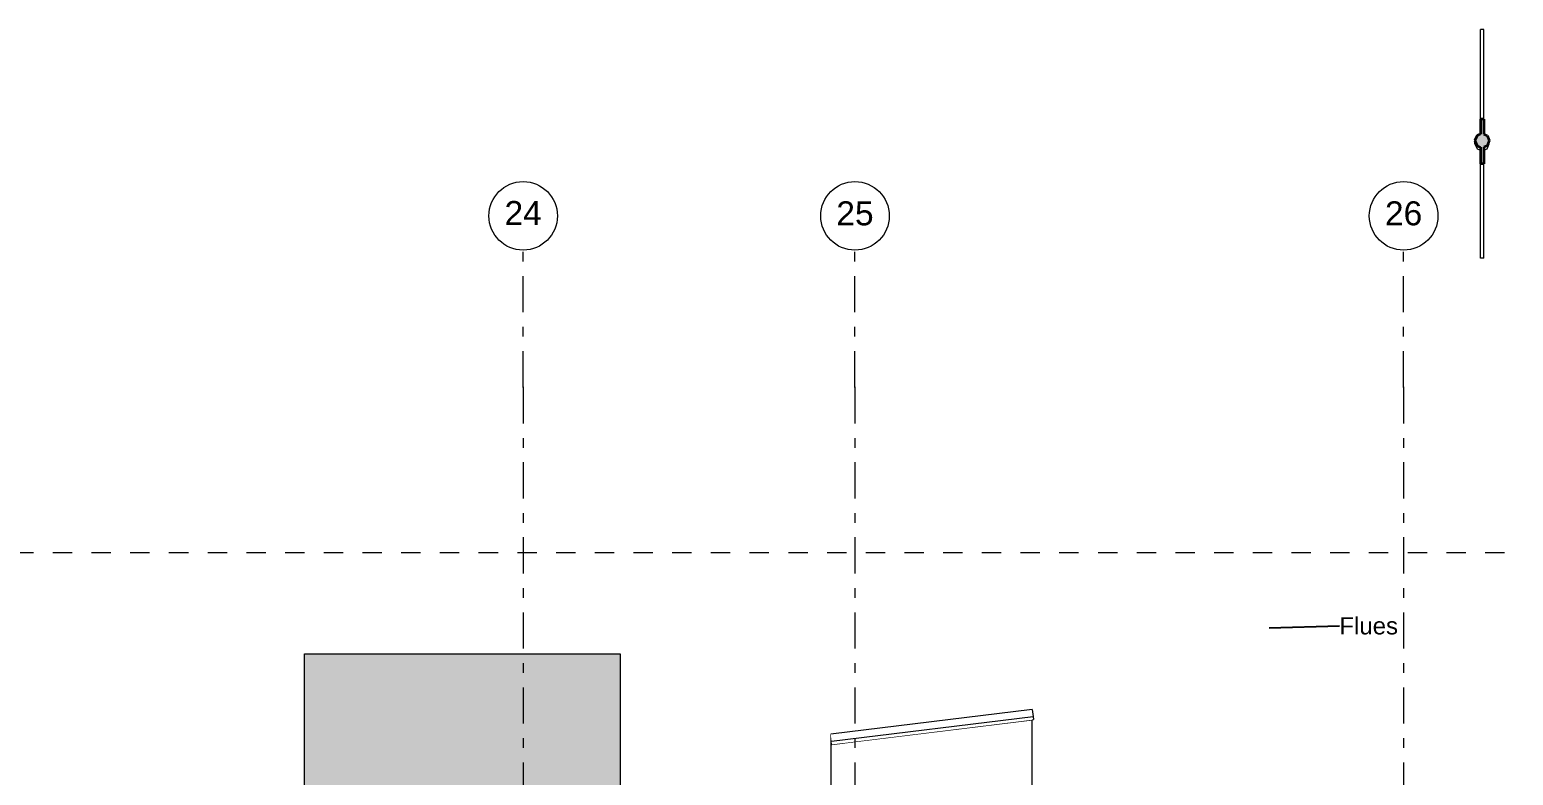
# Model space of a CAD drawing. Header units: millimetres. Extents: x -48147 to 1414029, y -496296 to 18123.
# Drawn here: x 1373690 to 1384508, y -473261 to -467825 of the extents above; entities that cross this region are included whole.
import ezdxf
from ezdxf.enums import TextEntityAlignment as Align

# ---------------------------------------------------------------- set-up
doc = ezdxf.new("R2010")
doc.units = ezdxf.units.MM
doc.header["$MEASUREMENT"] = 0
for name, pattern in [('Dashed', [2822.222233, 1411.111116, -1411.111116]), ('Double Dashed', [546.805537, 264.583325, -105.833328, 70.555556, -105.833328]), ('Wipeout_Contour', [1000, 0, -1000])]:
    doc.linetypes.add(name, pattern=pattern)
for name, color, linetype, lineweight, true_color in [('0_Pen_No__105', 7, 'Continuous', 15, 0xa6a6a6), ('New_A-15-MG_Structural_Grid_Phase_2_Pen_No__222', 7, 'Continuous', 13, 0x65af33), ('New_A-20-M_Roof_Accessory_Pen_No__104', 7, 'Continuous', 15, 0xa6a6a6), ('New_A-20-M_Roof_Accessory_Pen_No__44', 7, 'Continuous', 35, 0x444444), ('New_A-20-M_Roof_Accessory_Pen_No__64', 7, 'Continuous', 20, 0x606060)]:
    doc.layers.add(name, color=color, linetype=linetype, lineweight=lineweight, true_color=true_color)
for name, color, linetype, lineweight in [('0_Pen_No__191', 7, 'Continuous', 5), ('0_Pen_No__85', 8, 'Continuous', 20), ('A-95-P_Drawing_Pen_No__1', 7, 'Continuous', 13), ('A-95-P_Drawing_Pen_No__121', 255, 'Continuous', 0), ('New_A-20-M_Floor_Slab_Pen_No__87', 8, 'Continuous', 20), ('New_A-20-M_Roof_Pen_No__92', 8, 'Continuous', 13)]:
    doc.layers.add(name, color=color, linetype=linetype, lineweight=lineweight)
for name, color, linetype in [('New_A-15-MG_Structural_Grid_Phase_2', 7, 'Continuous'), ('New_A-20-M_Floor_Slab', 7, 'Continuous'), ('New_A-20-M_Roof', 7, 'Continuous'), ('New_A-20-M_Roof_Accessory', 7, 'Continuous')]:
    doc.layers.add(name, color=color, linetype=linetype)
doc.styles.add('GENERATED_STYLE_2', font='')
doc.styles.get('GENERATED_STYLE_2').set_extended_font_data('Swis721 BT')
doc.dimstyles.new('GENERATED_STYLE__5', dxfattribs={"dimtxt": 0.18, "dimasz": 182.4, "dimexe": 0.18, "dimexo": 0.0625, "dimgap": 0.09, "dimtad": 0, "dimtih": 1, "dimtoh": 1, "dimdec": 4, "dimzin": 0, "dimdsep": 46, "dimcen": 0.09, "dimadec": 0, "dimazin": 0, "dimtfac": 1, "dimtdec": 4, "dimtmove": 0, "dimatfit": 3, "dimldrblk": 'ARROWHEAD_5', "dimfxl": 1, "dimtolj": 1, "dimtzin": 0, "dimarcsym": 0})

# ---------------------------------------------------------------- blocks, each defined once
blk = doc.blocks.new('Section Elem_215_2', base_point=(1372879, -490837))
at = {"color": 254, "linetype": 'Wipeout_Contour', "lineweight": 0, "ltscale": 5845197.300927916}
blk.add_wipeout([(1384267, -467825), (1384267, -468477), (1384293, -468477), (1384293, -467825)], dxfattribs=at).dxf.layer = 'New_A-20-M_Roof_Accessory'
at = {"color": 254, "linetype": 'Wipeout_Contour', "lineweight": 0, "ltscale": 5845687.345938084}
blk.add_wipeout([(1384243, -468671), (1384228, -468634), (1384228, -468658), (1384243, -468695)], dxfattribs=at).dxf.layer = 'New_A-20-M_Roof_Accessory'
at = {"color": 254, "linetype": 'Wipeout_Contour', "lineweight": 0, "ltscale": 5846475.219391412}
blk.add_wipeout([(1384267, -468803), (1384267, -469491), (1384293, -469491), (1384293, -468803)], dxfattribs=at).dxf.layer = 'New_A-20-M_Roof_Accessory'
at = {"layer": 'New_A-20-M_Roof_Accessory_Pen_No__44', "linetype": 'Continuous'}
for p, q in [((1384293, -468477), (1384267, -468477)), ((1384293, -468803), (1384267, -468803))]:
    blk.add_line(p, q, dxfattribs=at)
at = {"layer": 'New_A-20-M_Roof_Accessory_Pen_No__64', "linetype": 'Continuous'}
for p, q in [((1384293, -467825), (1384267, -467825)), ((1384267, -468477), (1384267, -467825)), ((1384293, -468477), (1384293, -467825)), ((1384267, -469491), (1384267, -468803)), ((1384293, -469491), (1384293, -468803)), ((1384293, -469491), (1384267, -469491))]:
    blk.add_line(p, q, dxfattribs=at)
at = {"color": 254, "linetype": 'Wipeout_Contour', "lineweight": 0, "ltscale": 5845791.290660538}
blk.add_wipeout([(1384243, -468671), (1384243, -468695), (1384267, -468704), (1384267, -468681)], dxfattribs=at).dxf.layer = 'New_A-20-M_Roof_Accessory'
at = {"layer": 'New_A-20-M_Roof_Accessory_Pen_No__64', "linetype": 'Continuous'}
blk.add_line((1384228, -468658), (1384228, -468634), dxfattribs=at)
at = {"color": 254, "linetype": 'Wipeout_Contour', "lineweight": 0, "ltscale": 5845980.156287548}
blk.add_wipeout([(1384317, -468671), (1384293, -468681), (1384293, -468704), (1384317, -468695)], dxfattribs=at).dxf.layer = 'New_A-20-M_Roof_Accessory'
at = {"layer": 'New_A-20-M_Roof_Accessory_Pen_No__44', "linetype": 'Continuous'}
for p, q in [((1384243, -468597), (1384228, -468634)), ((1384228, -468634), (1384243, -468671))]:
    blk.add_line(p, q, dxfattribs=at)
at = {"layer": 'New_A-20-M_Roof_Accessory_Pen_No__64', "linetype": 'Continuous'}
blk.add_line((1384228, -468658), (1384243, -468695), dxfattribs=at)
at = {"color": 254, "linetype": 'Wipeout_Contour', "lineweight": 0, "ltscale": 5846024.210650962}
blk.add_wipeout([(1384332, -468634), (1384317, -468671), (1384317, -468695), (1384332, -468658)], dxfattribs=at).dxf.layer = 'New_A-20-M_Roof_Accessory'
at = {"layer": 'New_A-20-M_Roof_Accessory_Pen_No__104', "linetype": 'Continuous'}
blk.add_hatch(color=256, dxfattribs=at).paths.add_polyline_path([(1384317, -468597), (1384293, -468588), (1384293, -468477), (1384267, -468477), (1384267, -468588), (1384243, -468597), (1384228, -468634), (1384243, -468671), (1384267, -468681), (1384267, -468803), (1384293, -468803), (1384293, -468681), (1384317, -468671), (1384332, -468634)])
at = {"layer": 'New_A-20-M_Roof_Accessory_Pen_No__44', "linetype": 'Continuous'}
for p, q in [((1384267, -468477), (1384267, -468588)), ((1384293, -468477), (1384293, -468588)), ((1384267, -468588), (1384243, -468597)), ((1384293, -468588), (1384317, -468597)), ((1384317, -468597), (1384332, -468634)), ((1384243, -468671), (1384267, -468681)), ((1384267, -468681), (1384267, -468803)), ((1384317, -468671), (1384293, -468681)), ((1384293, -468681), (1384293, -468803)), ((1384332, -468634), (1384317, -468671))]:
    blk.add_line(p, q, dxfattribs=at)
at = {"layer": 'New_A-20-M_Roof_Accessory_Pen_No__64', "linetype": 'Continuous'}
for p, q in [((1384243, -468695), (1384267, -468704)), ((1384293, -468704), (1384317, -468695)), ((1384317, -468695), (1384332, -468658)), ((1384332, -468658), (1384332, -468634))]:
    blk.add_line(p, q, dxfattribs=at)
blk = doc.blocks.new('Section Elem_275_2', base_point=(1372879, -490837))
at = {"color": 254, "linetype": 'Wipeout_Contour', "lineweight": 0, "ltscale": 5835603.94966148}
blk.add_wipeout([(1379531, -474087), (1379531, -474617), (1379731, -474617), (1379731, -474087)], dxfattribs=at).dxf.layer = 'New_A-20-M_Floor_Slab'
at = {"color": 254, "linetype": 'Wipeout_Contour', "lineweight": 0, "ltscale": 5834921.561933243}
blk.add_wipeout([(1379731, -473587), (1379531, -473587), (1379531, -474067), (1379731, -474067)], dxfattribs=at).dxf.layer = 'New_A-20-M_Floor_Slab'
at = {"layer": 'New_A-20-M_Floor_Slab_Pen_No__87', "linetype": 'Continuous'}
blk.add_line((1379531, -474087), (1379531, -474617), dxfattribs=at)
at = {"color": 254, "linetype": 'Wipeout_Contour', "lineweight": 0, "ltscale": 7292576.037023271}
blk.add_wipeout([(1379531, -472962), (1379531, -473537), (1379731, -473537), (1379731, -473012), (1379540, -473036)], dxfattribs=at).dxf.layer = 'New_A-20-M_Floor_Slab'
at = {"layer": 'New_A-20-M_Floor_Slab_Pen_No__87', "linetype": 'Continuous'}
for p, q in [((1379531, -472962), (1379531, -473537)), ((1379531, -472962), (1379537, -473012)), ((1379537, -473012), (1379540, -473036)), ((1379540, -473036), (1379731, -473012)), ((1379531, -473587), (1379531, -474067))]:
    blk.add_line(p, q, dxfattribs=at)
blk = doc.blocks.new('Section Elem_276_2', base_point=(1372879, -490837))
at = {"color": 254, "linetype": 'Wipeout_Contour', "lineweight": 0, "ltscale": 5837110.204729963}
blk.add_wipeout([(1379731, -474067), (1380688, -474067), (1380688, -473587), (1379731, -473587)], dxfattribs=at).dxf.layer = 'New_A-20-M_Floor_Slab'
at = {"color": 254, "linetype": 'Wipeout_Contour', "lineweight": 0, "ltscale": 5836933.364887237}
blk.add_wipeout([(1379731, -473537), (1381000, -473537), (1381000, -472856), (1379731, -473012)], dxfattribs=at).dxf.layer = 'New_A-20-M_Floor_Slab'
at = {"color": 254, "linetype": 'Wipeout_Contour', "lineweight": 0, "ltscale": 5837792.336688496}
blk.add_wipeout([(1379731, -474617), (1380688, -474617), (1380688, -474087), (1379731, -474087)], dxfattribs=at).dxf.layer = 'New_A-20-M_Floor_Slab'
at = {"layer": 'New_A-20-M_Floor_Slab_Pen_No__87', "linetype": 'Continuous'}
blk.add_line((1379731, -473012), (1381000, -472856), dxfattribs=at)
at = {"color": 254, "linetype": 'Wipeout_Contour', "lineweight": 0, "ltscale": 5840268.458159197}
blk.add_wipeout([(1380728, -474087), (1380728, -474617), (1381000, -474617), (1381000, -474087)], dxfattribs=at).dxf.layer = 'New_A-20-M_Floor_Slab'
at = {"color": 254, "linetype": 'Wipeout_Contour', "lineweight": 0, "ltscale": 5839586.615490912}
blk.add_wipeout([(1381000, -473587), (1380728, -473587), (1380728, -474067), (1381000, -474067)], dxfattribs=at).dxf.layer = 'New_A-20-M_Floor_Slab'
at = {"layer": 'New_A-20-M_Floor_Slab_Pen_No__87', "linetype": 'Continuous'}
for p, q in [((1381000, -473537), (1381000, -472856)), ((1381000, -474067), (1381000, -473587)), ((1381000, -474617), (1381000, -474087))]:
    blk.add_line(p, q, dxfattribs=at)
blk = doc.blocks.new('Section Elem_277_2', base_point=(1372879, -490837))
at = {"color": 254, "linetype": 'Wipeout_Contour', "lineweight": 0, "ltscale": 5836127.135751867}
blk.add_wipeout([(1379537, -473012), (1381007, -472831), (1381000, -472782), (1379531, -472962)], dxfattribs=at).dxf.layer = 'New_A-20-M_Roof'
at = {"color": 254, "linetype": 'Wipeout_Contour', "lineweight": 0, "ltscale": 5836191.811443573}
blk.add_wipeout([(1381009, -472855), (1381007, -472831), (1379537, -473012), (1379540, -473036)], dxfattribs=at).dxf.layer = 'New_A-20-M_Roof'
at = {"layer": 'New_A-20-M_Roof_Pen_No__92', "linetype": 'Continuous'}
for p, q in [((1381000, -472782), (1379531, -472962)), ((1381000, -472782), (1381007, -472831)), ((1379537, -473012), (1381007, -472831)), ((1381000, -472856), (1381009, -472855)), ((1381007, -472831), (1381009, -472855))]:
    blk.add_line(p, q, dxfattribs=at)
blk = doc.blocks.new('Standard grid marker[2]_2', base_point=(1377288, -469432))
at = {"layer": 'New_A-15-MG_Structural_Grid_Phase_2_Pen_No__222', "linetype": 'Double Dashed'}
for q in [(1377288, -469432), (1377288, -493837)]:
    blk.add_line((1377288, -470432), q, dxfattribs=at)
at = {"layer": 'New_A-15-MG_Structural_Grid_Phase_2_Pen_No__222', "linetype": 'Continuous'}
blk.add_circle((1377288, -469182), 250, dxfattribs=at)
at = {"layer": 'New_A-15-MG_Structural_Grid_Phase_2_Pen_No__222', "linetype": 'Double Dashed'}
blk.add_point((1377288, -470432), dxfattribs=at)
blk.add_point((1377288, -470432), dxfattribs=at)
at = {"layer": 'New_A-15-MG_Structural_Grid_Phase_2_Pen_No__222', "style": 'GENERATED_STYLE_2'}
for tag, p in [('AC_MarkerText_1_0', (1377288, -469162)), ('AC_MarkerText_1_1', (1377288, -495066))]:
    blk.add_attdef(tag, text='', height=175, rotation=360, dxfattribs=at).set_placement(p, align=Align.MIDDLE_CENTER)
blk = doc.blocks.new('Standard grid marker[3]_2', base_point=(1379707, -469432))
at = {"layer": 'New_A-15-MG_Structural_Grid_Phase_2_Pen_No__222', "linetype": 'Double Dashed'}
for q in [(1379707, -469432), (1379707, -493837)]:
    blk.add_line((1379707, -470432), q, dxfattribs=at)
at = {"layer": 'New_A-15-MG_Structural_Grid_Phase_2_Pen_No__222', "linetype": 'Continuous'}
blk.add_circle((1379707, -469182), 250, dxfattribs=at)
at = {"layer": 'New_A-15-MG_Structural_Grid_Phase_2_Pen_No__222', "linetype": 'Double Dashed'}
blk.add_point((1379707, -470432), dxfattribs=at)
blk.add_point((1379707, -470432), dxfattribs=at)
at = {"layer": 'New_A-15-MG_Structural_Grid_Phase_2_Pen_No__222', "style": 'GENERATED_STYLE_2'}
for tag, p in [('AC_MarkerText_1_0', (1379707, -469164)), ('AC_MarkerText_1_1', (1379707, -495068))]:
    blk.add_attdef(tag, text='', height=175, rotation=360, dxfattribs=at).set_placement(p, align=Align.MIDDLE_CENTER)
blk = doc.blocks.new('Standard grid marker[4]_2', base_point=(1383707, -469432))
at = {"layer": 'New_A-15-MG_Structural_Grid_Phase_2_Pen_No__222', "linetype": 'Double Dashed'}
for q in [(1383707, -469432), (1383707, -493837)]:
    blk.add_line((1383707, -470432), q, dxfattribs=at)
at = {"layer": 'New_A-15-MG_Structural_Grid_Phase_2_Pen_No__222', "linetype": 'Continuous'}
blk.add_circle((1383707, -469182), 250, dxfattribs=at)
at = {"layer": 'New_A-15-MG_Structural_Grid_Phase_2_Pen_No__222', "linetype": 'Double Dashed'}
blk.add_point((1383707, -470432), dxfattribs=at)
blk.add_point((1383707, -470432), dxfattribs=at)
at = {"layer": 'New_A-15-MG_Structural_Grid_Phase_2_Pen_No__222', "style": 'GENERATED_STYLE_2'}
for tag, p in [('AC_MarkerText_1_0', (1383707, -469164)), ('AC_MarkerText_1_1', (1383707, -495068))]:
    blk.add_attdef(tag, text='', height=175, rotation=360, dxfattribs=at).set_placement(p, align=Align.MIDDLE_CENTER)
blk = doc.blocks.new('ARROWHEAD_5')
at = {"color": 0, "linetype": 'Continuous', "lineweight": 0}
blk.add_line((0, 0), (-1, 0), dxfattribs=at)
blk.add_solid([(-1, 0.2679), (0, 0), (-1, -0.2679), (-1, 0.2679)], dxfattribs=at)
blk = doc.blocks.new('S-24 Building Section_STORY_MARKER', base_point=(1372879, -490837))
at = {"layer": '0_Pen_No__105', "linetype": 'Dashed', "ltscale": 0.1}
blk.add_line((1358055, -471637), (1410367, -471637), dxfattribs=at)

msp = doc.modelspace()

# ---------------------------------------------------------------- hatches: boundary and pattern name
at = {"layer": 'A-95-P_Drawing_Pen_No__121', "linetype": 'Continuous'}
msp.add_hatch(color=256, dxfattribs=at).paths.add_polyline_path([(1375694.9, -472374.4), (1377995.3, -472374.4), (1377995.3, -474374.4), (1375694.9, -474374.4)])

# ---------------------------------------------------------------- linework, layer by layer
at = {"layer": 'A-95-P_Drawing_Pen_No__1', "linetype": 'Continuous', "flags": 128}
msp.add_lwpolyline([(1375694.9, -472374.4), (1377995.3, -472374.4), (1377995.3, -474374.4), (1375694.9, -474374.4)], close=True, dxfattribs=at)

# ---------------------------------------------------------------- block references
at = {"layer": 'New_A-15-MG_Structural_Grid_Phase_2', "color": 8, "linetype": 'Continuous', "lineweight": 15}
ref = msp.add_blockref('Standard grid marker[2]_2', (1377288.3, -469432.1), dxfattribs=at)
ref.add_attrib('AC_MarkerText_1', '24', dxfattribs={"layer": 'New_A-15-MG_Structural_Grid_Phase_2_Pen_No__222', "color": 85, "true_color": 0x65af33, "height": 175, "rotation": 360, "style": 'GENERATED_STYLE_2'}).set_placement((1377288.3, -469161.5), align=Align.MIDDLE_CENTER)
ref = msp.add_blockref('Standard grid marker[4]_2', (1383707.5, -469432.1), dxfattribs=at)
ref.add_attrib('AC_MarkerText_1', '26', dxfattribs={"layer": 'New_A-15-MG_Structural_Grid_Phase_2_Pen_No__222', "color": 85, "true_color": 0x65af33, "height": 175, "rotation": 360, "style": 'GENERATED_STYLE_2'}).set_placement((1383707.5, -469163.7), align=Align.MIDDLE_CENTER)
at = {"layer": 'New_A-20-M_Floor_Slab'}
msp.add_blockref('Section Elem_275_2', (1372879, -490836.7), dxfattribs=at)
at = {"layer": 'New_A-20-M_Roof_Accessory'}
msp.add_blockref('Section Elem_215_2', (1372879, -490836.7), dxfattribs=at)

# ---------------------------------------------------------------- texts
at = {"layer": '0_Pen_No__191', "linetype": 'Continuous', "insert": (1383239.7, -472171.8), "char_height": 125, "width": 431.526, "attachment_point": 4, "style": 'GENERATED_STYLE_2'}
msp.add_mtext('\\A1;{\\fSwis721 BT|b0|i0|c0|p34;Flues}', dxfattribs=at)

# ---------------------------------------------------------------- leaders
at = {"layer": '0_Pen_No__85', "linetype": 'Continuous', "annotation_type": 0, "has_hookline": 1, "hookline_direction": 0, "text_width": 434.5}
msp.add_leader([(1382726.9, -472185.5), (1383239.6, -472171.8)], dimstyle='GENERATED_STYLE__5', dxfattribs=at)

# ---------------------------------------------------------------- next in the draw order: block references
at = {"layer": 'New_A-20-M_Floor_Slab'}
msp.add_blockref('Section Elem_276_2', (1372879, -490836.7), dxfattribs=at)

# ---------------------------------------------------------------- next in the draw order: block references
at = {"layer": 'New_A-20-M_Roof'}
msp.add_blockref('Section Elem_277_2', (1372879, -490836.7), dxfattribs=at)

# ---------------------------------------------------------------- next in the draw order: block references
at = {"layer": 'New_A-15-MG_Structural_Grid_Phase_2', "color": 8, "linetype": 'Continuous', "lineweight": 15}
ref = msp.add_blockref('Standard grid marker[3]_2', (1379707.5, -469432.1), dxfattribs=at)
ref.add_attrib('AC_MarkerText_1', '25', dxfattribs={"layer": 'New_A-15-MG_Structural_Grid_Phase_2_Pen_No__222', "color": 85, "true_color": 0x65af33, "height": 175, "rotation": 360, "style": 'GENERATED_STYLE_2'}).set_placement((1379707.5, -469163.7), align=Align.MIDDLE_CENTER)

# ---------------------------------------------------------------- next in the draw order: block references
at = {"linetype": 'Continuous', "lineweight": 0}
msp.add_blockref('S-24 Building Section_STORY_MARKER', (1372879, -490836.7), dxfattribs=at)

doc.saveas('drawing.dxf')
